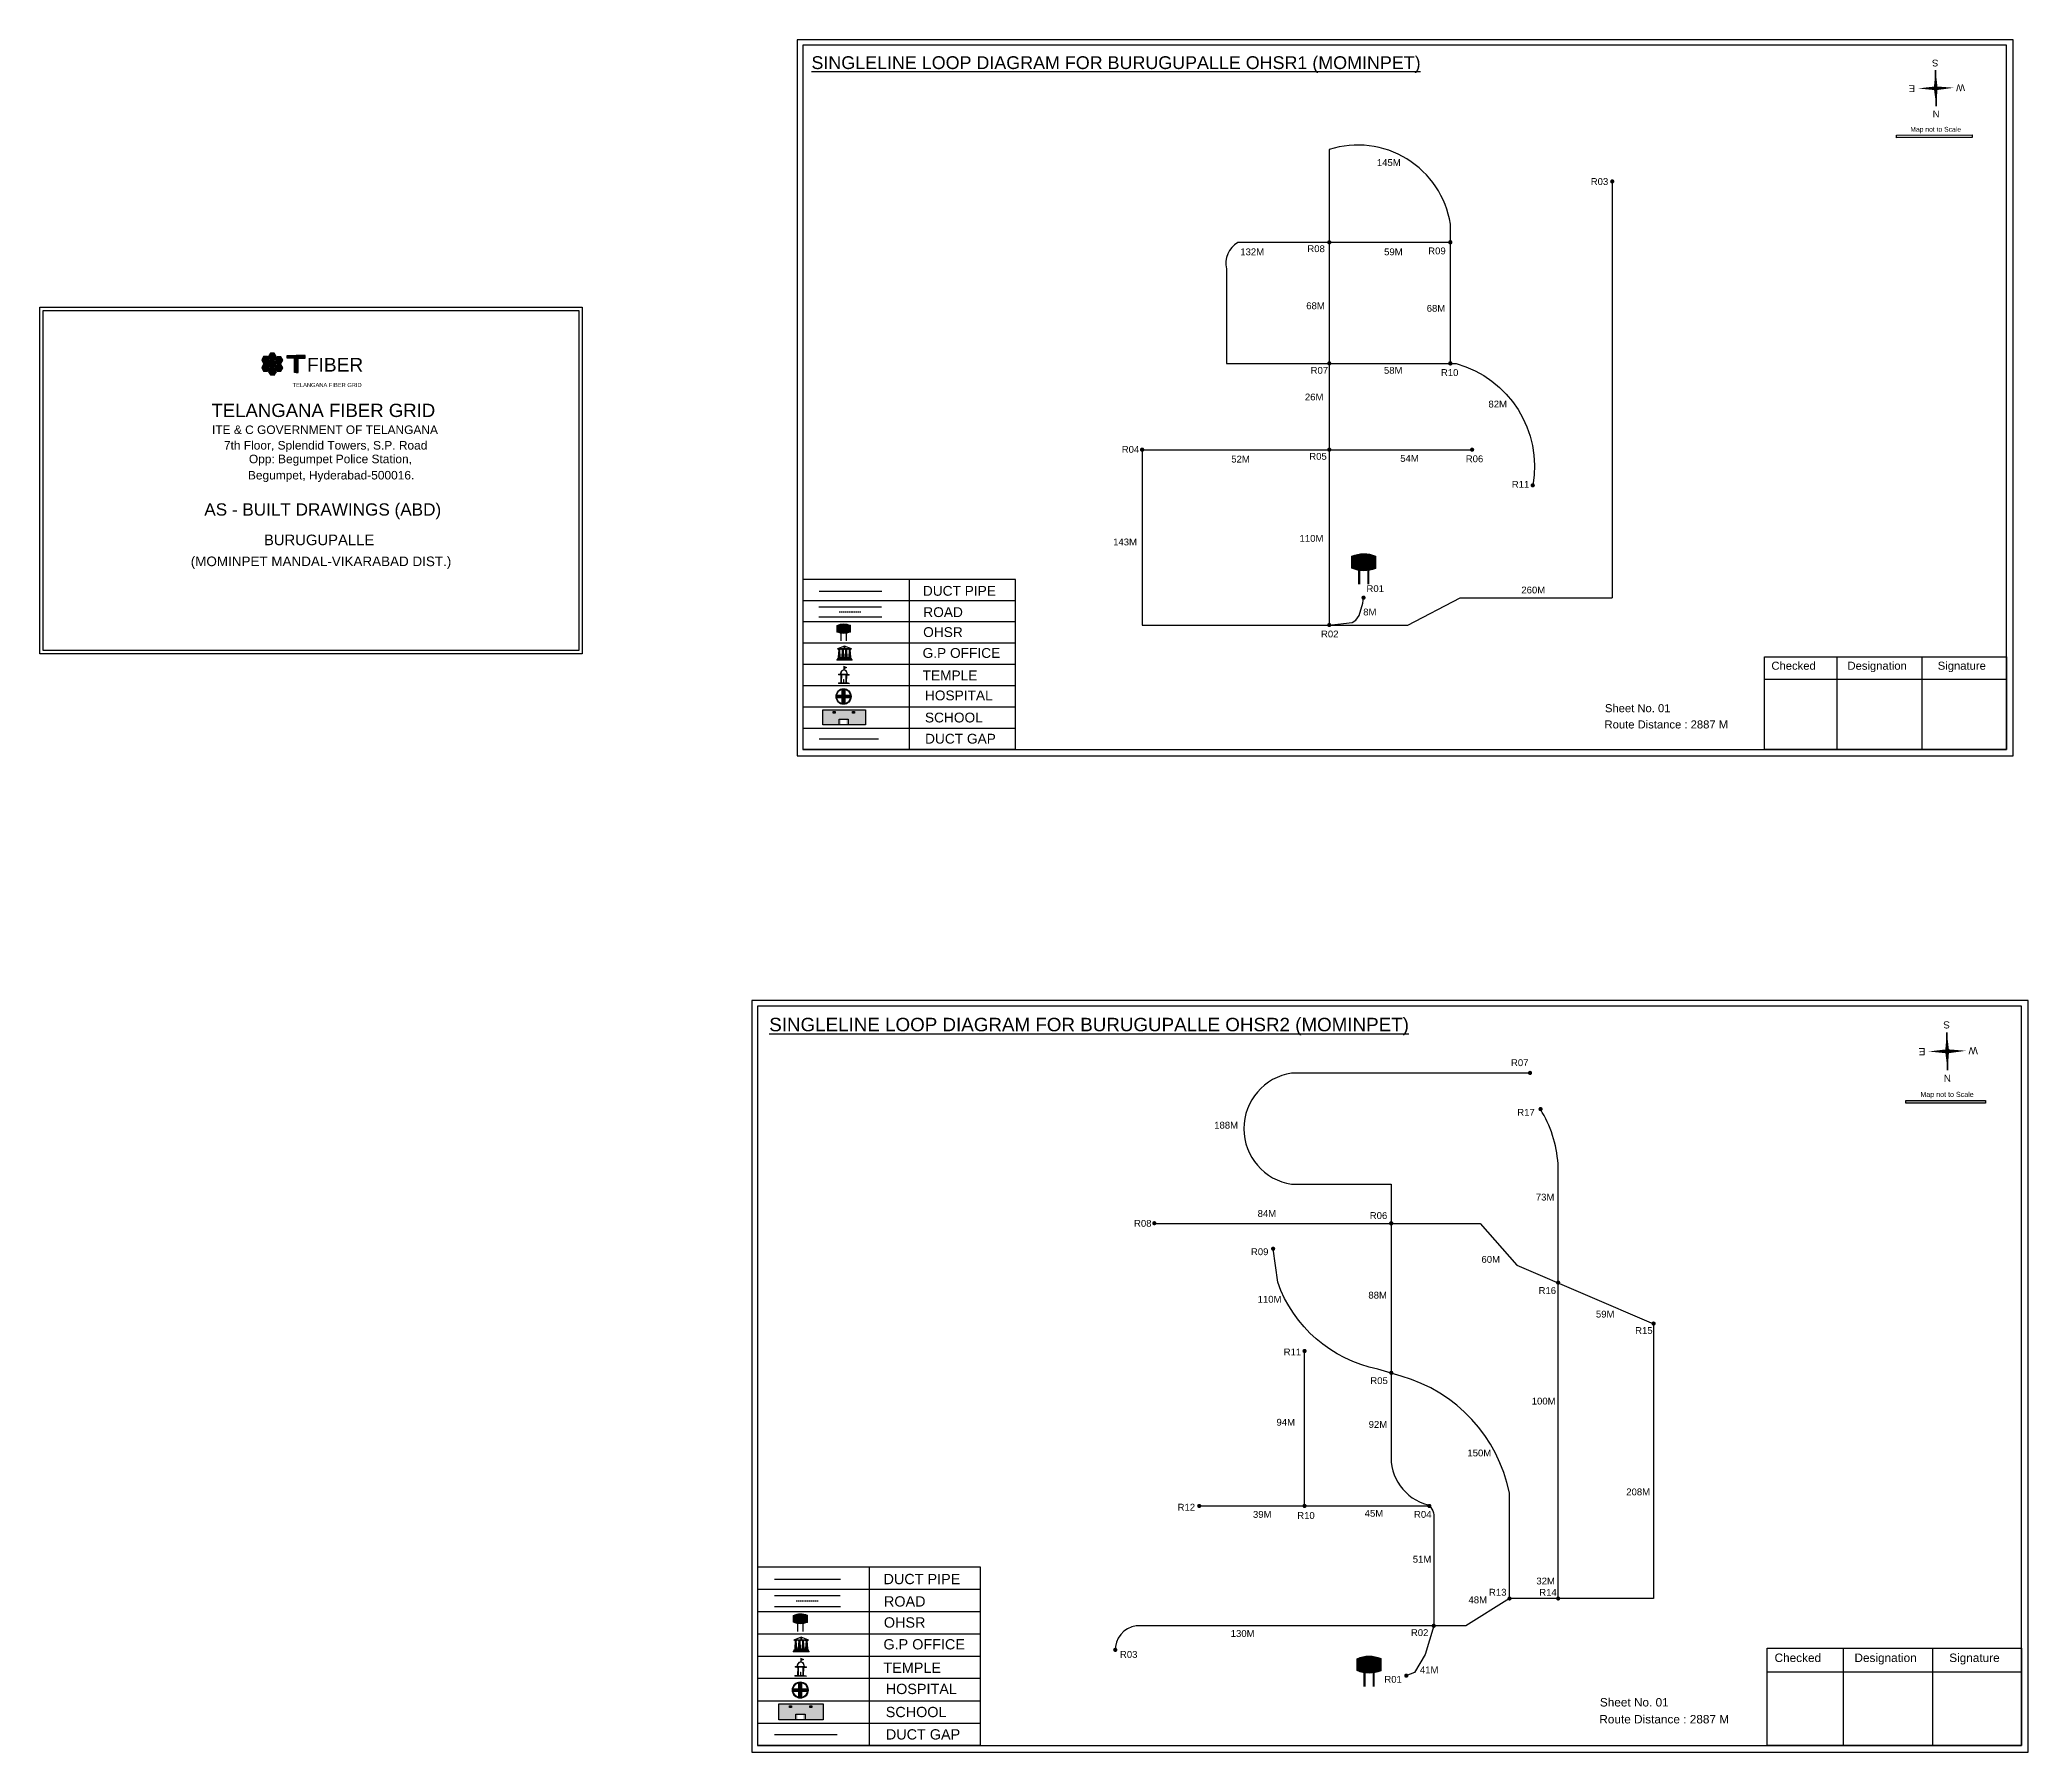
# Model space of a CAD drawing. Header units: inches. Extents: x 1065 to 7171, y 350 to 1611.
# Drawn here: x 1065 to 2521, y 356 to 1611 of the extents above; entities that cross this region are included whole.
import ezdxf
from ezdxf.enums import TextEntityAlignment as Align

# ---------------------------------------------------------------- set-up
doc = ezdxf.new("R2010")
doc.units = ezdxf.units.IN
doc.header["$MEASUREMENT"] = 0
doc.linetypes.add('DASHEDX2', pattern=[1.5, 1, -0.5])
for name, color, linetype in [('Asbuilt_title', 7, 'Continuous'), ('LANDMARK', 7, 'Continuous'), ('OHT', 7, 'Continuous'), ('pipe', 5, 'Continuous'), ('ROW', 5, 'Continuous')]:
    doc.layers.add(name, color=color, linetype=linetype)
doc.styles.add('200', font='swisse.ttf')
doc.styles.get("Standard").update_dxf_attribs({"font": 'arial.ttf'})

# ---------------------------------------------------------------- blocks, each defined once
blk = doc.blocks.new('OHT')
at = {"linetype": 'Continuous', "lineweight": 0, "true_color": 0x0ffffc}
blk.add_hatch(color=4, dxfattribs=at).paths.add_polyline_path([(0.012, 1), (0, 1, 0.101323), (-0.4, 0.916), (-0.4, 0.525, 0.194075), (0.399, 0.521), (0.399, 0.921, 0.097877)])
at = {"color": 4, "linetype": 'Continuous', "lineweight": 0, "true_color": 0x0ffffc, "flags": 128}
for points in [[(-0.4, 0.525), (-0.4, 0.916)], [(0.399, 0.521), (0.399, 0.921)]]:
    blk.add_lwpolyline(points, dxfattribs=at)
at = {"color": 4, "linetype": 'Continuous', "lineweight": 0, "true_color": 0x0ffffc, "const_width": 0.075, "flags": 128}
for points in [[(-0.15, 0), (-0.15, 0.475)], [(0.15, 0), (0.15, 0.473)]]:
    blk.add_lwpolyline(points, dxfattribs=at)
at = {"color": 4, "linetype": 'Continuous', "lineweight": 0, "true_color": 0x0ffffc}
for centre, radius, start, end in [((0.006, -0.019), 1.019, 67.31091, 113.47108), ((0.004, 1.513), 1.068, 247.76824, 291.70073)]:
    blk.add_arc(centre, radius, start, end, dxfattribs=at)
blk = doc.blocks.new('Government_Office')
at = {"linetype": 'Continuous', "lineweight": 0, "true_color": 0xff0000}
for points in [[(-0.5, 0.05), (0.5, 0.05), (0.5, 0), (-0.5, 0)], [(-0.45, 0.08), (-0.45, 0.12), (0.45, 0.12), (0.45, 0.08)], [(-0.4, 0.14), (-0.4, 0.18), (0.4, 0.18), (0.4, 0.14)]]:
    blk.add_hatch(color=1, dxfattribs=at).paths.add_polyline_path(points)
h = blk.add_hatch(color=1, dxfattribs=at)
h.paths.add_polyline_path([(0.44, 0.72), (0.45, 0.75), (0, 0.93), (-0.45, 0.75), (-0.44, 0.72)])
h.paths.add_polyline_path([(0.36, 0.75), (-0.36, 0.75), (0, 0.9)], flags=16)
h.paths.add_polyline_path([(0, 0.78, -1), (0, 0.87, -1)], flags=0)
h = blk.add_hatch(color=1, dxfattribs=at)
edge = h.paths.add_edge_path()
edge.add_line((-0.27, 0.2), (-0.3, 0.68))
edge.add_line((-0.3, 0.68), (-0.29, 0.68))
edge.add_arc((-0.28, 0.69), 0.0176, 225.304, 441.5659)
edge.add_line((-0.28, 0.7), (-0.39, 0.7))
edge.add_arc((-0.39, 0.69), 0.0176, 98.4341, 314.696)
edge.add_line((-0.38, 0.68), (-0.37, 0.68))
edge.add_line((-0.37, 0.68), (-0.4, 0.2))
edge.add_line((-0.4, 0.2), (-0.27, 0.2))
h = blk.add_hatch(color=1, dxfattribs=at)
edge = h.paths.add_edge_path()
edge.add_line((-0.05, 0.2), (-0.07, 0.68))
edge.add_line((-0.07, 0.68), (-0.07, 0.68))
edge.add_arc((-0.05, 0.69), 0.0176, 225.304, 441.5659)
edge.add_line((-0.05, 0.7), (-0.17, 0.7))
edge.add_arc((-0.17, 0.69), 0.0176, 98.4341, 314.696)
edge.add_line((-0.16, 0.68), (-0.15, 0.68))
edge.add_line((-0.15, 0.68), (-0.18, 0.2))
edge.add_line((-0.18, 0.2), (-0.05, 0.2))
h = blk.add_hatch(color=1, dxfattribs=at)
edge = h.paths.add_edge_path()
edge.add_arc((0, 0.83), 0.0467, 90, 270)
edge.add_arc((0, 0.83), 0.0467, 270, 450)
h = blk.add_hatch(color=1, dxfattribs=at)
edge = h.paths.add_edge_path()
edge.add_line((0.18, 0.2), (0.15, 0.68))
edge.add_line((0.15, 0.68), (0.16, 0.68))
edge.add_arc((0.17, 0.69), 0.0176, 225.304, 441.5659)
edge.add_line((0.17, 0.7), (0.05, 0.7))
edge.add_arc((0.05, 0.69), 0.0176, 98.4341, 314.696)
edge.add_line((0.07, 0.68), (0.07, 0.68))
edge.add_line((0.07, 0.68), (0.05, 0.2))
edge.add_line((0.05, 0.2), (0.18, 0.2))
h = blk.add_hatch(color=1, dxfattribs=at)
edge = h.paths.add_edge_path()
edge.add_line((0.4, 0.2), (0.37, 0.68))
edge.add_line((0.37, 0.68), (0.38, 0.68))
edge.add_arc((0.39, 0.69), 0.0176, 225.304, 441.5659)
edge.add_line((0.4, 0.7), (0.28, 0.7))
edge.add_arc((0.28, 0.69), 0.0176, 98.4341, 314.696)
edge.add_line((0.29, 0.68), (0.3, 0.68))
edge.add_line((0.3, 0.68), (0.27, 0.2))
edge.add_line((0.27, 0.2), (0.4, 0.2))
at = {"color": 1, "linetype": 'Continuous', "lineweight": 0, "true_color": 0xff0000, "flags": 128}
for points in [[(-0.5, 0.05), (0.5, 0.05), (0.5, 0), (-0.5, 0)], [(-0.45, 0.75), (-0.44, 0.72), (0.44, 0.72), (0.45, 0.75), (0, 0.93)], [(-0.45, 0.08), (-0.45, 0.12), (0.45, 0.12), (0.45, 0.08)], [(-0.4, 0.14), (-0.4, 0.18), (0.4, 0.18), (0.4, 0.14)], [(-0.36, 0.75), (0.36, 0.75), (0, 0.9)]]:
    blk.add_lwpolyline(points, close=True, dxfattribs=at)
for points in [[(-0.27, 0.2), (-0.3, 0.68), (-0.29, 0.68, 1.379694), (-0.28, 0.7), (-0.39, 0.7, 1.379694), (-0.38, 0.68), (-0.37, 0.68), (-0.4, 0.2)], [(-0.05, 0.2), (-0.07, 0.68), (-0.07, 0.68, 1.379694), (-0.05, 0.7), (-0.17, 0.7, 1.379694), (-0.16, 0.68), (-0.15, 0.68), (-0.18, 0.2)], [(0, 0.87, 1), (0, 0.78, 1)], [(0.18, 0.2), (0.15, 0.68), (0.16, 0.68, 1.379694), (0.17, 0.7), (0.05, 0.7, 1.379694), (0.07, 0.68), (0.07, 0.68), (0.05, 0.2)], [(0.4, 0.2), (0.37, 0.68), (0.38, 0.68, 1.379694), (0.4, 0.7), (0.28, 0.7, 1.379694), (0.29, 0.68), (0.3, 0.68), (0.27, 0.2)]]:
    blk.add_lwpolyline(points, format="xyb", close=True, dxfattribs=at)
blk = doc.blocks.new('Temple')
at = {"linetype": 'Continuous', "lineweight": 0, "true_color": 0xff0000}
h = blk.add_hatch(color=1, dxfattribs=at)
edge = h.paths.add_edge_path()
edge.add_line((0.17, 0.49), (0.22, 0.49))
edge.add_line((0.22, 0.49), (0.22, 0.5))
edge.add_line((0.22, 0.5), (0.31, 0.5))
edge.add_line((0.31, 0.5), (0.31, 0.53))
edge.add_line((0.31, 0.53), (0.26, 0.53))
edge.add_line((0.26, 0.53), (0.26, 0.54))
edge.add_line((0.26, 0.54), (0.2, 0.54))
edge.add_spline(control_points=[(0.2, 0.54), (0.2, 0.59), (0.19, 0.64), (0.14, 0.74), (0.09, 0.79), (0.03, 0.8), (0.02, 0.81), (0.01, 0.81)], knot_values=[4.712389, 4.712389, 4.712389, 4.712389, 5.278166, 5.278166, 6.117402, 6.117402, 6.223801, 6.223801, 6.223801, 6.223801], degree=3, periodic=0)
edge.add_line((0.01, 0.81), (0.01, 0.79))
edge.add_line((0.01, 0.79), (-0.01, 0.79))
edge.add_line((-0.01, 0.79), (-0.01, 0.81))
edge.add_spline(control_points=[(-0.01, 0.81), (-0.05, 0.8), (-0.1, 0.78), (-0.17, 0.7), (-0.2, 0.63), (-0.2, 0.55), (-0.2, 0.55), (-0.2, 0.54)], knot_values=[6.343965, 6.343965, 6.343965, 6.343965, 6.956638, 6.956638, 7.795874, 7.795874, 7.853982, 7.853982, 7.853982, 7.853982], degree=3, periodic=0)
edge.add_line((-0.2, 0.54), (-0.26, 0.54))
edge.add_line((-0.26, 0.54), (-0.26, 0.53))
edge.add_line((-0.26, 0.53), (-0.31, 0.53))
edge.add_line((-0.31, 0.53), (-0.31, 0.5))
edge.add_line((-0.31, 0.5), (-0.22, 0.5))
edge.add_line((-0.22, 0.5), (-0.22, 0.49))
edge.add_line((-0.22, 0.49), (-0.17, 0.49))
edge.add_line((-0.17, 0.49), (-0.17, 0.07))
edge.add_arc((-0.2, 0.07), 0.03, -90, 0, ccw=False)
edge.add_line((-0.2, 0.04), (-0.26, 0.04))
edge.add_line((-0.26, 0.04), (-0.26, 0.03))
edge.add_line((-0.26, 0.03), (-0.31, 0.03))
edge.add_line((-0.31, 0.03), (-0.31, 0))
edge.add_line((-0.31, 0), (0.31, 0))
edge.add_line((0.31, 0), (0.31, 0.03))
edge.add_line((0.31, 0.03), (0.26, 0.03))
edge.add_line((0.26, 0.03), (0.26, 0.04))
edge.add_line((0.26, 0.04), (0.2, 0.04))
edge.add_arc((0.2, 0.07), 0.03, 180, 270, ccw=False)
edge.add_line((0.17, 0.07), (0.17, 0.49))
h.paths.add_polyline_path([(0.12, 0.07, -0.414214), (0.1, 0.04), (0.05, 0.04), (0.05, 0.03), (-0.05, 0.03), (-0.05, 0.04), (-0.1, 0.04, -0.414214), (-0.12, 0.07), (-0.12, 0.5), (0.12, 0.5)], flags=16)
edge = h.paths.add_edge_path(flags=16)
edge.add_ellipse((0, 0.54), major_axis=(0, 0.242), ratio=0.722808, start_angle=270, end_angle=450, ccw=False)
edge.add_line((0.17, 0.54), (-0.17, 0.54))
h.paths.add_polyline_path([(0.01, 0.23), (0.01, 0.07), (-0.01, 0.07), (-0.01, 0.23)], flags=0)
at = {"linetype": 'Continuous', "lineweight": 0, "true_color": 0xe66000}
blk.add_hatch(color=32, dxfattribs=at).paths.add_polyline_path([(-0.01, 1), (0.15, 0.93), (0, 0.85)])
at = {"linetype": 'Continuous', "lineweight": 0, "true_color": 0xff0000}
h = blk.add_hatch(color=1, dxfattribs=at)
edge = h.paths.add_edge_path()
edge.add_line((0.01, 0.86), (0, 0.85))
edge.add_line((0, 0.85), (0, 0.93))
edge.add_line((0, 0.93), (-0.01, 0.93))
edge.add_line((-0.01, 0.93), (-0.01, 0.81))
edge.add_spline(control_points=[(-0.01, 0.81), (0, 0.81), (0, 0.81), (0.01, 0.81)], knot_values=[6.223801, 6.223801, 6.223801, 6.223801, 6.343965, 6.343965, 6.343965, 6.343965], degree=3, periodic=0)
edge.add_line((0.01, 0.81), (0.01, 0.86))
h = blk.add_hatch(color=1, dxfattribs=at)
edge = h.paths.add_edge_path()
edge.add_line((0.01, 0.79), (0.01, 0.81))
edge.add_spline(control_points=[(0.01, 0.81), (0, 0.81), (0, 0.81), (-0.01, 0.81)], knot_values=[6.223801, 6.223801, 6.223801, 6.223801, 6.343965, 6.343965, 6.343965, 6.343965], degree=3, periodic=0)
edge.add_line((-0.01, 0.81), (-0.01, 0.79))
edge.add_line((-0.01, 0.79), (0.01, 0.79))
at = {"color": 1, "linetype": 'Continuous', "lineweight": 0, "true_color": 0xff0000, "flags": 128}
blk.add_lwpolyline([(0.2, 0.54), (0.26, 0.54), (0.26, 0.53), (0.31, 0.53), (0.31, 0.5), (0.22, 0.5), (0.22, 0.49), (0.17, 0.49), (0.17, 0.07, 0.414214), (0.2, 0.04), (0.26, 0.04), (0.26, 0.03), (0.31, 0.03), (0.31, 0), (-0.31, 0), (-0.31, 0.03), (-0.26, 0.03), (-0.26, 0.04), (-0.2, 0.04, 0.414214), (-0.17, 0.07), (-0.17, 0.49), (-0.22, 0.49), (-0.22, 0.5), (-0.31, 0.5), (-0.31, 0.53), (-0.26, 0.53), (-0.26, 0.54), (-0.2, 0.54)], format="xyb", dxfattribs=at)
blk.add_lwpolyline([(-0.17, 0.54), (0.17, 0.54)], dxfattribs=at)
blk.add_lwpolyline([(0.12, 0.5), (0.12, 0.07, -0.414214), (0.1, 0.04), (0.05, 0.04), (0.05, 0.03), (-0.05, 0.03), (-0.05, 0.04), (-0.1, 0.04, -0.414214), (-0.12, 0.07), (-0.12, 0.5)], format="xyb", close=True, dxfattribs=at)
at = {"color": 32, "linetype": 'Continuous', "lineweight": 0, "true_color": 0xe66000, "flags": 128}
blk.add_lwpolyline([(-0.01, 1), (0.15, 0.93), (0, 0.85), (-0.01, 1)], dxfattribs=at)
at = {"color": 1, "linetype": 'Continuous', "lineweight": 0, "true_color": 0xff0000, "flags": 128}
for points in [[(0.01, 0.93), (-0.01, 0.93), (-0.01, 0.79), (0.01, 0.79)], [(0.01, 0.23), (-0.01, 0.23), (-0.01, 0.07), (0.01, 0.07)]]:
    blk.add_lwpolyline(points, close=True, dxfattribs=at)
at = {"color": 1, "linetype": 'Continuous', "lineweight": 0, "true_color": 0xff0000}
blk.add_ellipse((0, 0.54), major_axis=(0, 0.242), ratio=0.722808, start_param=4.712389, end_param=7.853982, dxfattribs=at)
blk.add_open_spline([(0.2, 0.54), (0.2, 0.59), (0.19, 0.64), (0.14, 0.74), (0.09, 0.79), (-0.02, 0.82), (-0.08, 0.79), (-0.17, 0.7), (-0.2, 0.63), (-0.2, 0.55), (-0.2, 0.55), (-0.2, 0.54)], degree=3, knots=[4.712389, 4.712389, 4.712389, 4.712389, 5.278166, 5.278166, 6.117402, 6.117402, 6.956638, 6.956638, 7.795874, 7.795874, 7.853982, 7.853982, 7.853982, 7.853982], dxfattribs=at)
blk = doc.blocks.new('*U5')
at = {"color": 0, "linetype": 'DASHEDX2', "transparency": 16777216}
blk.add_line((-8.2, 0), (8, 0), dxfattribs=at)
blk = doc.blocks.new('Hospital')
at = {"linetype": 'Continuous', "lineweight": 0, "true_color": 0x000000}
h = blk.add_hatch(color=18, dxfattribs=at)
h.paths.add_polyline_path([(-0.5, 0, 1), (0.5, 0, 1)])
h.paths.add_polyline_path([(0.45, 0, -1), (-0.45, 0, -1)], flags=16)
at = {"linetype": 'Continuous', "true_color": 0xff0000}
blk.add_hatch(color=1, dxfattribs=at).paths.add_polyline_path([(-0.39, 0.08), (-0.08, 0.08), (-0.08, 0.39), (0.08, 0.39), (0.08, 0.08), (0.39, 0.08), (0.39, -0.08), (0.08, -0.08), (0.08, -0.39), (-0.08, -0.39), (-0.08, -0.08), (-0.39, -0.08)])
at = {"color": 1, "linetype": 'Continuous', "true_color": 0xff0000, "flags": 128}
blk.add_lwpolyline([(-0.39, 0.08), (-0.08, 0.08), (-0.08, 0.39), (0.08, 0.39), (0.08, 0.08), (0.39, 0.08), (0.39, -0.08), (0.08, -0.08), (0.08, -0.39), (-0.08, -0.39), (-0.08, -0.08), (-0.39, -0.08)], close=True, dxfattribs=at)
at = {"color": 18, "linetype": 'Continuous', "lineweight": 0, "true_color": 0x000000}
for radius in [0.5, 0.446]:
    blk.add_circle((0, 0), radius, dxfattribs=at)
blk = doc.blocks.new('*U7')
at = {"color": 0, "linetype": 'DASHEDX2', "transparency": 16777216}
blk.add_line((-8.2, 0), (8, 0), dxfattribs=at)

msp = doc.modelspace()

# ---------------------------------------------------------------- hatches: boundary and pattern name
at = {"true_color": 0x0093dd}
h = msp.add_hatch(color=142, dxfattribs=at)
h.dxf.hatch_style = 1
h.paths.add_polyline_path([(2424.2, 1540.7), (2424.2, 1538.8), (2479.7, 1539), (2479.7, 1540.8)])
at = {"ltscale": 0.5}
h = msp.add_hatch(color=5, dxfattribs=at)
h.dxf.hatch_style = 1
h.paths.add_polyline_path([(2217.7, 1506.8, 1), (2214.6, 1506.8, 1)])
h = msp.add_hatch(color=5, dxfattribs=at)
h.dxf.hatch_style = 1
h.paths.add_polyline_path([(2010.5, 1462.2, 1), (2007.4, 1462.2, 1)])
h = msp.add_hatch(color=5, dxfattribs=at)
h.dxf.hatch_style = 1
h.paths.add_polyline_path([(2099.2, 1462.2, 1), (2096, 1462.2, 1)])
h = msp.add_hatch(color=256)
h.set_gradient(color1=(102, 0, 204), color2=(102, 0, 204), tint=1)
h.paths.add_polyline_path([(1236.5, 1370.5), (1237.9, 1373), (1236.5, 1375.5), (1233.6, 1375.5), (1232.2, 1373), (1233.6, 1370.5)])
h.paths.add_polyline_path([(1236.5, 1376), (1237.9, 1378.5), (1236.5, 1381), (1233.6, 1381), (1232.2, 1378.5), (1233.6, 1376)])
h.paths.add_polyline_path([(1227.3, 1376), (1228.7, 1373.5), (1231.6, 1373.5), (1233, 1376), (1231.6, 1378.5), (1228.7, 1378.5)])
h.paths.add_polyline_path([(1228.7, 1367.9), (1231.6, 1367.9), (1233, 1370.4), (1231.6, 1372.9), (1228.7, 1372.9), (1227.3, 1370.4)])
h.paths.add_polyline_path([(1232.2, 1367.4), (1233.6, 1365), (1236.5, 1364.9), (1238, 1367.4), (1236.5, 1369.9), (1233.7, 1369.9)])
h.paths.add_polyline_path([(1238.5, 1367.7), (1241.4, 1367.7), (1242.8, 1370.2), (1241.4, 1372.7), (1238.5, 1372.7), (1237.1, 1370.2)])
h.paths.add_polyline_path([(1241.4, 1378.3), (1238.5, 1378.3), (1237.1, 1375.8), (1238.5, 1373.3), (1241.4, 1373.3), (1242.8, 1375.8)])
h = msp.add_hatch(color=256)
h.set_gradient(color1=(102, 0, 204), color2=(102, 0, 204), tint=1)
h.paths.add_polyline_path([(1253.9, 1377.3), (1259.1, 1377.3), (1259.1, 1379.4), (1252.6, 1379.4), (1246, 1379.4), (1246, 1377.3), (1251.3, 1377.3), (1251.3, 1366.8), (1252.6, 1366.8), (1253.9, 1366.8)])
h = msp.add_hatch(color=5, dxfattribs=at)
h.dxf.hatch_style = 1
h.paths.add_polyline_path([(2010.5, 1373.5, 1), (2007.4, 1373.5, 1)])
h = msp.add_hatch(color=5, dxfattribs=at)
h.dxf.hatch_style = 1
h.paths.add_polyline_path([(2099.2, 1373.5, 1), (2096, 1373.5, 1)])
h = msp.add_hatch(color=5, dxfattribs=at)
h.dxf.hatch_style = 1
h.paths.add_polyline_path([(1873.5, 1310.3, 1), (1870.3, 1310.3, 1)])
h = msp.add_hatch(color=5, dxfattribs=at)
h.dxf.hatch_style = 1
h.paths.add_polyline_path([(2010.5, 1310.3, 1), (2007.4, 1310.3, 1)])
h = msp.add_hatch(color=5, dxfattribs=at)
h.dxf.hatch_style = 1
h.paths.add_polyline_path([(2115.1, 1310.3, 1), (2112, 1310.3, 1)])
h = msp.add_hatch(color=5, dxfattribs=at)
h.dxf.hatch_style = 1
h.paths.add_polyline_path([(2159.5, 1284.2, 1), (2156.4, 1284.2, 1)])
h = msp.add_hatch(color=5, dxfattribs=at)
h.dxf.hatch_style = 1
h.paths.add_polyline_path([(2035.6, 1201.9, 1), (2032.5, 1201.9, 1)])
h = msp.add_hatch(color=5, dxfattribs=at)
h.dxf.hatch_style = 1
h.paths.add_polyline_path([(2010.5, 1181.9, 1), (2007.4, 1181.9, 1)])
at = {"true_color": 0xc8c92d}
h = msp.add_hatch(color=52, dxfattribs=at)
h.dxf.hatch_style = 1
h.paths.add_polyline_path([(1644.4, 1119.7), (1638.2, 1119.7), (1638.2, 1108.7), (1644.4, 1108.7)])
h.paths.add_polyline_path([(1669.2, 1119.7), (1663.1, 1119.7), (1663.1, 1108.7), (1669.2, 1108.7)])
at = {"true_color": 0x293189}
h = msp.add_hatch(color=177, dxfattribs=at)
h.dxf.hatch_style = 1
h.paths.add_polyline_path([(1663.1, 1119.7), (1644.4, 1119.7), (1644.4, 1108.7), (1651.4, 1108.7), (1651.4, 1112.3), (1655.3, 1112.3), (1655.3, 1108.7), (1663.1, 1108.7)])
h.paths.add_polyline_path([(1647.1, 1117.3), (1645.7, 1117.3), (1645.7, 1118.5), (1647.1, 1118.5)], flags=16)
h.paths.add_polyline_path([(1659.9, 1117.3), (1659.9, 1118.5), (1661.3, 1118.5), (1661.3, 1117.3)], flags=16)
at = {"ltscale": 0.5}
h = msp.add_hatch(color=5, dxfattribs=at)
h.dxf.hatch_style = 1
h.paths.add_polyline_path([(2157.5, 853.8, 1), (2154.4, 853.8, 1)])
at = {"true_color": 0x0093dd}
h = msp.add_hatch(color=142, dxfattribs=at)
h.dxf.hatch_style = 1
h.paths.add_polyline_path([(2431.1, 833.5), (2431.1, 831.6), (2489.4, 831.7), (2489.4, 833.7)])
at = {"ltscale": 0.5}
h = msp.add_hatch(color=5, dxfattribs=at)
h.dxf.hatch_style = 1
h.paths.add_polyline_path([(2165.2, 827.3, 1), (2162.1, 827.3, 1)])
h = msp.add_hatch(color=5, dxfattribs=at)
h.dxf.hatch_style = 1
h.paths.add_polyline_path([(1882.4, 743.7, 1), (1879.3, 743.7, 1)])
h = msp.add_hatch(color=5, dxfattribs=at)
h.dxf.hatch_style = 1
h.paths.add_polyline_path([(2055.9, 743.6, 1), (2052.7, 743.6, 1)])
h = msp.add_hatch(color=5, dxfattribs=at)
h.dxf.hatch_style = 1
h.paths.add_polyline_path([(1969.4, 725, 1), (1966.3, 725, 1)])
h = msp.add_hatch(color=5, dxfattribs=at)
h.dxf.hatch_style = 1
h.paths.add_polyline_path([(2178.1, 700.2, 1), (2175, 700.2, 1)])
h = msp.add_hatch(color=5, dxfattribs=at)
h.dxf.hatch_style = 1
h.paths.add_polyline_path([(2248, 670.2, 1), (2244.9, 670.2, 1)])
h = msp.add_hatch(color=5, dxfattribs=at)
h.dxf.hatch_style = 1
h.paths.add_polyline_path([(1992.4, 650.1, 1), (1989.3, 650.1, 1)])
h = msp.add_hatch(color=5, dxfattribs=at)
h.dxf.hatch_style = 1
h.paths.add_polyline_path([(2055.9, 634.1, 1), (2052.8, 634.1, 1)])
h = msp.add_hatch(color=5, dxfattribs=at)
h.dxf.hatch_style = 1
h.paths.add_polyline_path([(1915.3, 536.6, 1), (1912.2, 536.6, 1)])
h = msp.add_hatch(color=5, dxfattribs=at)
h.dxf.hatch_style = 1
h.paths.add_polyline_path([(1992.4, 536.6, 1), (1989.3, 536.6, 1)])
h = msp.add_hatch(color=5, dxfattribs=at)
h.dxf.hatch_style = 1
h.paths.add_polyline_path([(2083.8, 536.6, 1), (2080.7, 536.6, 1)])
h = msp.add_hatch(color=5, dxfattribs=at)
h.dxf.hatch_style = 1
h.paths.add_polyline_path([(2142.5, 468.8, 1), (2139.4, 468.8, 1)])
h = msp.add_hatch(color=5, dxfattribs=at)
h.dxf.hatch_style = 1
h.paths.add_polyline_path([(2178.1, 468.8, 1), (2175, 468.8, 1)])
h = msp.add_hatch(color=5, dxfattribs=at)
h.dxf.hatch_style = 1
h.paths.add_polyline_path([(2087, 448.8, 1), (2083.9, 448.8, 1)])
h = msp.add_hatch(color=5, dxfattribs=at)
h.dxf.hatch_style = 1
h.paths.add_polyline_path([(1853.8, 431.2, 1), (1850.7, 431.2, 1)])
h = msp.add_hatch(color=5, dxfattribs=at)
h.dxf.hatch_style = 1
h.paths.add_polyline_path([(2066.9, 412.3, 1), (2063.8, 412.3, 1)])
at = {"true_color": 0xc8c92d}
h = msp.add_hatch(color=52, dxfattribs=at)
h.dxf.hatch_style = 1
h.paths.add_polyline_path([(1612.3, 391.6), (1605.8, 391.6), (1605.8, 379.9), (1612.3, 379.9)])
h.paths.add_polyline_path([(1638.4, 391.6), (1631.9, 391.6), (1631.9, 379.9), (1638.4, 379.9)])
at = {"true_color": 0x293189}
h = msp.add_hatch(color=177, dxfattribs=at)
h.dxf.hatch_style = 1
h.paths.add_polyline_path([(1631.9, 391.6), (1612.3, 391.6), (1612.3, 379.9), (1619.7, 379.9), (1619.7, 383.7), (1623.7, 383.7), (1623.7, 379.9), (1631.9, 379.9)])
h.paths.add_polyline_path([(1615.1, 389), (1613.7, 389), (1613.7, 390.3), (1615.1, 390.3)], flags=16)
h.paths.add_polyline_path([(1628.6, 389), (1628.6, 390.3), (1630.1, 390.3), (1630.1, 389)], flags=16)

# ---------------------------------------------------------------- linework, layer by layer
for p, q in [((2452.9, 1588.3), (2453.4, 1562)), ((2453.4, 1562), (2452.9, 1588.3)), ((2452.9, 1588.3), (2453.4, 1562)), ((2453.1, 1575.2), (2452.9, 1588.3)), ((1246, 1377.3), (1246, 1379.4)), ((1246, 1379.4), (1252.6, 1379.4)), ((1251.3, 1377.3), (1246, 1377.3)), ((1251.3, 1366.8), (1251.3, 1377.3)), ((1259.1, 1379.4), (1252.6, 1379.4)), ((1253.9, 1366.8), (1253.9, 1377.3)), ((1253.9, 1377.3), (1259.1, 1377.3)), ((1259.1, 1377.3), (1259.1, 1379.4)), ((1252.6, 1366.8), (1251.3, 1366.8)), ((1253.9, 1366.8), (1252.6, 1366.8)), ((1252.6, 1366.8), (1253.9, 1366.8)), ((1623.5, 1215.2), (1623.5, 1092)), ((1701.3, 1215.2), (1701.3, 1090.8)), ((1779.1, 1199.6), (1623.5, 1199.6)), ((1635.2, 1195.3), (1681.1, 1195.3)), ((1779.1, 1184.1), (1623.5, 1184.1)), ((1635.2, 1187.8), (1681.3, 1187.8)), ((1779.1, 1168.5), (1623.5, 1168.5)), ((1779.1, 1153), (1623.5, 1153)), ((1779.1, 1137.4), (1623.5, 1137.4)), ((1623.5, 1121.9), (1779.1, 1121.9)), ((1623.5, 1106.3), (1779.1, 1106.3)), ((1623.5, 1092), (1623.5, 1090.8)), ((1623.5, 1091.7), (1623.5, 1090.8)), ((1779.1, 1090.8), (1623.5, 1090.8)), ((2461.2, 883.5), (2461.7, 855.9)), ((2461.7, 855.9), (2461.2, 883.5)), ((2461.2, 883.5), (2461.7, 855.9)), ((2461.5, 869.7), (2461.2, 883.5)), ((1590.4, 491.8), (1590.4, 362.4)), ((1672.1, 491.8), (1672.1, 361.1)), ((1753.7, 475.4), (1590.4, 475.4)), ((1602.7, 470.9), (1650.8, 470.9)), ((1753.7, 459.1), (1590.4, 459.1)), ((1602.7, 463), (1651.1, 463)), ((1753.7, 442.8), (1590.4, 442.8)), ((1753.7, 426.4), (1590.4, 426.4)), ((1753.7, 410.1), (1590.4, 410.1)), ((1590.4, 393.8), (1753.7, 393.8)), ((1590.4, 377.5), (1753.7, 377.5)), ((1590.4, 362.4), (1590.4, 361.1)), ((1590.4, 362.1), (1590.4, 361.1)), ((1753.7, 361.1), (1590.4, 361.1))]:
    msp.add_line(p, q)
at = {"color": 1}
for p, q in [((2453.4, 1562), (2453.1, 1575.1)), ((2461.7, 855.9), (2461.5, 869.7))]:
    msp.add_line(p, q, dxfattribs=at)
at = {"color": 242, "true_color": 0xcd2027}
for p, q in [((2380.6, 1158.6), (2380.6, 1090.7)), ((2442.8, 1158.6), (2442.8, 1090.7)), ((2327.6, 1142.2), (2504.9, 1142.2)), ((2385.3, 432.4), (2385.3, 361.1)), ((2450.6, 432.4), (2450.6, 361.1)), ((2329.7, 415.1), (2515.8, 415.1))]:
    msp.add_line(p, q, dxfattribs=at)
for points in [[(1619.4, 1610.6), (1619.4, 1086.1), (2509.6, 1086.1), (2509.6, 1610.6)], [(1623.5, 1606.5), (1623.5, 1090.8), (2504.9, 1090.8), (2504.9, 1606.5)], [(1228.7, 1373.5), (1231.6, 1373.5), (1233, 1376), (1231.6, 1378.5), (1228.7, 1378.5), (1227.3, 1376)], [(1228.7, 1367.9), (1231.6, 1367.9), (1233, 1370.4), (1231.6, 1372.9), (1228.7, 1372.9), (1227.3, 1370.4)], [(1233.6, 1376), (1236.5, 1376), (1237.9, 1378.5), (1236.5, 1381), (1233.6, 1381), (1232.2, 1378.5)], [(1233.6, 1370.5), (1236.5, 1370.5), (1237.9, 1373), (1236.5, 1375.5), (1233.6, 1375.5), (1232.2, 1373)], [(1233.6, 1365), (1236.5, 1364.9), (1238, 1367.4), (1236.5, 1369.9), (1233.7, 1369.9), (1232.2, 1367.4)], [(1238.5, 1373.3), (1241.4, 1373.3), (1242.8, 1375.8), (1241.4, 1378.3), (1238.5, 1378.3), (1237.1, 1375.8)], [(1238.5, 1367.7), (1241.4, 1367.7), (1242.8, 1370.2), (1241.4, 1372.7), (1238.5, 1372.7), (1237.1, 1370.2)], [(1669.3, 1119.7), (1669.3, 1108.7), (1638.2, 1108.7), (1638.2, 1119.7)], [(1647.1, 1118.5), (1647.1, 1117.3), (1645.7, 1117.3), (1645.7, 1118.5)], [(1659.9, 1117.3), (1659.9, 1118.5), (1661.3, 1118.5), (1661.3, 1117.3)], [(1586.1, 906.9), (1586.1, 356.2), (2520.7, 356.2), (2520.7, 906.9)], [(1590.4, 902.7), (1590.4, 361.1), (2515.8, 361.1), (2515.8, 902.7)], [(1638.5, 391.6), (1638.5, 379.9), (1605.8, 379.9), (1605.8, 391.6)], [(1615.1, 390.3), (1615.1, 389), (1613.7, 389), (1613.7, 390.3)], [(1628.6, 389), (1628.6, 390.3), (1630.1, 390.3), (1630.1, 389)]]:
    msp.add_lwpolyline(points, close=True)
at = {"color": 142, "true_color": 0x0093dd}
for points in [[(2479.7, 1539), (2424.2, 1538.8), (2424.2, 1540.7), (2479.7, 1540.8), (2479.7, 1539)], [(2489.4, 831.7), (2431.1, 831.6), (2431.1, 833.5), (2489.4, 833.7), (2489.4, 831.7)]]:
    msp.add_lwpolyline(points, dxfattribs=at)
for points in [[(1779.1, 1090.8), (1779.1, 1215.2), (1623.5, 1215.2)], [(1650.1, 1108.7), (1650.1, 1112.8), (1656.6, 1112.8), (1656.6, 1108.7)], [(1753.7, 361.1), (1753.7, 491.8), (1590.4, 491.8)], [(1618.3, 379.9), (1618.3, 384.2), (1625.1, 384.2), (1625.1, 379.9)]]:
    msp.add_lwpolyline(points)
at = {"color": 242, "true_color": 0xcd2027}
for points in [[(2504.9, 1090.7), (2327.6, 1090.7), (2327.6, 1158.6), (2504.9, 1158.6)], [(2515.8, 361.1), (2329.7, 361.1), (2329.7, 432.4), (2515.8, 432.4)]]:
    msp.add_lwpolyline(points, close=True, dxfattribs=at)
for points in [[(2454.4, 1575.2), (2451.6, 1575.1), (2452.9, 1588.3)], [(2454.4, 1575.2), (2451.6, 1575.1), (2452.9, 1588.3)], [(2453.1, 1576.4), (2453.2, 1573.6), (2440, 1574.9)], [(2453.1, 1576.4), (2453.2, 1573.6), (2440, 1574.9)], [(2453.1, 1576.4), (2453.2, 1573.6), (2466.3, 1575.4)], [(2453.1, 1576.4), (2453.2, 1573.6), (2466.3, 1575.4)], [(2462.8, 869.8), (2459.9, 869.7), (2461.2, 883.5)], [(2462.8, 869.8), (2459.9, 869.7), (2461.2, 883.5)], [(2461.4, 871.1), (2461.5, 868.1), (2447.7, 869.5)], [(2461.4, 871.1), (2461.5, 868.1), (2447.7, 869.5)], [(2461.4, 871.1), (2461.5, 868.1), (2475.3, 870)], [(2461.4, 871.1), (2461.5, 868.1), (2475.3, 870)]]:
    msp.add_solid(points)
at = {"color": 1}
for points in [[(2454.4, 1575.2), (2451.6, 1575.1), (2453.4, 1562)], [(2454.4, 1575.2), (2451.6, 1575.1), (2453.4, 1562)], [(2462.8, 869.8), (2459.9, 869.7), (2461.7, 855.9)], [(2462.8, 869.8), (2459.9, 869.7), (2461.7, 855.9)]]:
    msp.add_solid(points, dxfattribs=at)
at = {"layer": 'Asbuilt_title'}
for points in [[(1064.8, 1160.7), (1064.8, 1414.7), (1461.9, 1414.7), (1461.9, 1160.7)], [(1067.3, 1163.2), (1067.3, 1412.2), (1459.4, 1412.2), (1459.4, 1163.2)]]:
    msp.add_lwpolyline(points, close=True, dxfattribs=at)
at = {"layer": 'OHT', "color": 5}
for p, q in [((1635.4, 1206.7), (1681.3, 1206.7)), ((1602.8, 482.9), (1651, 482.9))]:
    msp.add_line(p, q, dxfattribs=at)
at = {"layer": 'OHT', "color": 1}
for p, q in [((1635.4, 1098.5), (1679, 1098.5)), ((1602.8, 369.3), (1648.6, 369.3))]:
    msp.add_line(p, q, dxfattribs=at)
at = {"layer": 'pipe'}
for points in [[(2097.6, 1373.4), (2097.6, 1475.6, 0.459409), (2009, 1530.2, 0.397629)], [(2097.6, 1462), (2015, 1462), (1942, 1462, 0.332734), (1933.7, 1442.8), (1933.7, 1373.4)], [(1933.7, 1373.4), (2101.8, 1373.4, -0.38848), (2157.9, 1284.1)], [(2156, 853.7), (1981.4, 853.7, 0.857769), (1981.4, 772.2), (2054.3, 772.2), (2054.3, 743.6)], [(2176.5, 468.7), (2176.5, 716.3), (2176.5, 787.3, 0.118238), (2163.6, 827.2)], [(2140.9, 468.7), (2140.9, 546.1, 0.279298), (2061.7, 631.7), (2044.5, 636.8, -0.263779), (1971.2, 700.5), (1967.9, 724.9)], [(2054.3, 636), (2054.3, 575, 0.359713), (2081.1, 537.3, -0.296392), (2085.4, 527.3), (2085.4, 448.7)], [(2140.9, 468.7), (2109, 448.7), (1867.6, 448.7, 0.387932), (1852.2, 430.3)]]:
    msp.add_lwpolyline(points, format="xyb", dxfattribs=at)
for points in [[(2009, 1530.2), (2009, 1181.8)], [(2216.1, 1506.7), (2216.1, 1201.8)], [(1871.9, 1310.2), (1871.9, 1181.8)], [(1871.9, 1310.2), (2113.6, 1310.2)], [(1871.9, 1181.8), (2066.4, 1181.8), (2104.8, 1201.8)], [(2009, 1181.8), (2025.6, 1183.8), (2028.3, 1185.5), (2030.9, 1188.8), (2033.6, 1197.9), (2034.1, 1201.7)], [(2104.8, 1201.8), (2216.1, 1201.8)], [(1880.8, 743.6), (2047.3, 743.6), (2068.3, 743.6)], [(2054.3, 743.6), (2054.3, 633.9)], [(2068.3, 743.6), (2119.4, 743.6), (2146.4, 713)], [(2146.4, 713), (2246.4, 670), (2246.4, 468.7), (2140.9, 468.7)], [(1990.8, 536.4), (1990.8, 650)], [(2082.2, 536.4), (1913.7, 536.4)], [(2085.4, 448.7), (2079.2, 427.8), (2071.3, 414.5), (2065.1, 412.1)]]:
    msp.add_lwpolyline(points, dxfattribs=at)

# ---------------------------------------------------------------- block references
at = {"linetype": 'DASHEDX2'}
for name, p in [('*U5', (1658.2, 1191.6)), ('*U7', (1626.8, 467))]:
    msp.add_blockref(name, p, dxfattribs=at)
at = {"layer": 'LANDMARK'}
for name, p, xscale, yscale, zscale in [('Government_Office', (1654, 1156.1), 11.32114773247135, 11.32114773247135, 11.32114773247135), ('Hospital', (1653.3, 1129.5), 11.41772014427468, 11.41772014427468, 11.41772014427468), ('Government_Office', (1622.3, 429.7), 11.88720511909492, 11.88720511909492, 11.88720511909492), ('Hospital', (1621.6, 401.7), 11.98860615148842, 11.98860615148842, 11.98860615148842)]:
    msp.add_blockref(name, p, dxfattribs=dict(at, xscale=xscale, yscale=yscale, zscale=zscale))
at = {"layer": 'LANDMARK', "rotation": 358.3713438591284}
for p, xscale, yscale, zscale in [((1653.4, 1139), 12.62452535729322, 12.62452535729322, 12.62452535729322), ((1621.8, 411.8), 13.25575162515788, 13.25575162515788, 13.25575162515788)]:
    msp.add_blockref('Temple', p, dxfattribs=dict(at, xscale=xscale, yscale=yscale, zscale=zscale))
at = {"layer": 'OHT'}
for p, xscale, yscale, zscale in [((2034.2, 1211.7), 22.41341502807723, 22.41341502807723, 22.41341502807723), ((1653.4, 1170.2), 12.45189723782068, 12.45189723782068, 12.45189723782068), ((1621.7, 444.5), 13.07449209971172, 13.07449209971172, 13.07449209971172), ((2038.1, 404.2), 22.41341502807723, 22.41341502807723, 22.41341502807723)]:
    msp.add_blockref('OHT', p, dxfattribs=dict(at, xscale=xscale, yscale=yscale, zscale=zscale))

# ---------------------------------------------------------------- texts
at = {"color": 242, "true_color": 0xcd2027}
for s, height, p in [('%%USINGLELINE LOOP DIAGRAM FOR BURUGUPALLE OHSR1 (MOMINPET)', 9.375, (1629.8, 1589.1)), ('%%USINGLELINE LOOP DIAGRAM FOR BURUGUPALLE OHSR2 (MOMINPET)', 9.844, (1598.9, 884.3))]:
    msp.add_text(s, height=height, dxfattribs=at).set_placement(p)
for s, height, p in [('S', 4.95, (2454.9, 1596)), ('E', 4.95, (2437.8, 1577.3)), ('W', 4.95, (2474.4, 1577.9)), ('N', 4.95, (2455.7, 1558.7)), ('S', 5.2, (2463.4, 891.6)), ('E', 5.2, (2445.4, 872)), ('W', 5.2, (2483.8, 872.7)), ('N', 5.2, (2464.1, 852.5))]:
    msp.add_text(s, height=height, rotation=181.0063).set_placement(p)
for s, height, p in [('Map not to Scale', 3.542, (2434.4, 1543.2)), ('145M', 5, (2043.8, 1518.1)), ('R03', 5, (2200.4, 1504.2)), ('132M', 5, (1943.8, 1452.7)), ('R08', 5, (1992.9, 1455)), ('59M', 5, (2049.1, 1452.7)), ('R09', 5, (2081.4, 1453.4)), ('68M', 5, (1992.1, 1413.2)), ('68M', 5, (2080.3, 1411.3)), ('R07', 5, (1995.3, 1365.9)), ('58M', 5, (2049, 1365.9)), ('R10', 5, (2090.7, 1364.3)), ('26M', 5, (1991.1, 1346.4)), ('82M', 5, (2125.5, 1341.2)), ('R04', 5, (1857, 1308)), ('52M', 5, (1937.2, 1300.9)), ('R05', 5, (1994.3, 1302.9)), ('54M', 5, (2060.9, 1301.4)), ('R06', 5, (2108.9, 1301.1)), ('R11', 5, (2142.6, 1282.4)), ('143M', 5, (1850.7, 1240.2)), ('110M', 5, (1987.2, 1242.8)), ('DUCT PIPE', 7.18, (1711.4, 1203.3)), ('R01', 5, (2036.2, 1206)), ('260M', 5, (2149.6, 1205)), ('ROAD ', 7.18, (1711.7, 1187.7)), ('8M', 5, (2033.8, 1188.9)), ('OHSR', 7.18, (1711.6, 1173.1)), ('G.P OFFICE', 7.18, (1711.2, 1157.8)), ('R02', 5, (2002.9, 1172.8)), ('Checked', 5.89, (2332.7, 1149.1)), ('Designation', 5.886, (2388.4, 1149.1)), ('Signature', 5.89, (2454.5, 1149.1)), ('TEMPLE', 7.18, (1711.2, 1141.4)), ('HOSPITAL', 7.18, (1712.9, 1126.7)), ('Sheet No. 01', 5.886, (2210.8, 1118)), ('SCHOOL', 7.18, (1712.9, 1110.5)), ('Route Distance : 2887 M', 5.886, (2210.5, 1106.1)), ('DUCT GAP', 7.18, (1713, 1095)), ('R07', 5, (2142, 858.8)), ('Map not to Scale', 3.72, (2441.8, 836.2)), ('188M', 5, (1924.7, 813)), ('R17', 5, (2146.6, 822.4)), ('73M', 5, (2160.2, 760.3)), ('R08', 5, (1866, 741.1)), ('84M', 5, (1956.5, 748.3)), ('R06', 5, (2038.6, 746.8)), ('R09', 5, (1951.6, 720.3)), ('60M', 5, (2120.4, 714.7)), ('110M', 5, (1956.5, 685.5)), ('88M', 5, (2037.6, 688.5)), ('R16', 5, (2162.2, 691.9)), ('59M', 5, (2204.2, 674.6)), ('R15', 5, (2232.9, 662.6)), ('R11', 5, (1975.6, 646.9)), ('R05', 5, (2039, 625.9)), ('100M', 5, (2157.2, 610.9)), ('94M', 5, (1970.3, 595.4)), ('92M', 5, (2037.8, 593.8)), ('150M', 5, (2110.1, 572.9)), ('208M', 5, (2226.4, 544.4)), ('R12', 5, (1897.9, 533.2)), ('39M', 5, (1953.1, 527.9)), ('R10', 5, (1985.5, 527.1)), ('45M', 5, (2034.9, 528.7)), ('R04', 5, (2071, 527.9)), ('51M', 5, (2070.1, 495.1)), ('DUCT PIPE', 7.54, (1682.6, 479.3)), ('32M', 5, (2160.6, 479.1)), ('ROAD ', 7.54, (1682.9, 462.9)), ('48M', 5, (2110.9, 465.3)), ('R13', 5, (2125.9, 470.9)), ('R14', 5, (2162.7, 470.8)), ('OHSR', 7.54, (1682.8, 447.5)), ('G.P OFFICE', 7.54, (1682.5, 431.5)), ('130M', 5, (1936.8, 440.7)), ('R02', 5, (2068.7, 441.3)), ('R03', 5, (1855.7, 425.3)), ('Checked', 6.18, (2335, 422.3)), ('Designation', 6.18, (2393.5, 422.3)), ('Signature', 6.18, (2462.9, 422.3)), ('TEMPLE', 7.54, (1682.5, 414.3)), ('R01', 5, (2049.3, 407.1)), ('41M', 5, (2075.3, 414)), ('HOSPITAL', 7.54, (1684.2, 398.8)), ('Sheet No. 01', 6.18, (2207.1, 389.7)), ('SCHOOL', 7.54, (1684.2, 381.9)), ('Route Distance : 2887 M', 6.18, (2206.7, 377.3)), ('DUCT GAP', 7.54, (1684.3, 365.5))]:
    msp.add_text(s, height=height).set_placement(p)
at = {"color": 18, "true_color": 0x000000}
msp.add_text('FIBER', height=10, dxfattribs=at).set_placement((1260.4, 1367.5))
at = {"color": 252, "true_color": 0x939598}
msp.add_text('TELANGANA FIBER GRID', height=3, dxfattribs=at).set_placement((1249.9, 1356.2))
at = {"layer": 'ROW', "color": 5, "style": '200'}
for s, height, p in [(' TELANGANA FIBER GRID', 9.728, (1270.5, 1339.1)), ('ITE & C GOVERNMENT OF TELANGANA', 6.25, (1273.6, 1324.9)), ('7th Floor, Splendid Towers, S.P. Road', 6.25, (1274.1, 1313.5)), ('Opp: Begumpet Police Station,', 6.25, (1277.6, 1303.5)), ('Begumpet, Hyderabad-500016.', 6.25, (1278.1, 1291.6))]:
    msp.add_text(s, height=height, dxfattribs=at).set_placement(p, align=Align.MIDDLE_CENTER)
at = {"layer": 'ROW', "color": 6, "style": '200'}
msp.add_text('AS - BUILT DRAWINGS (ABD) ', height=8.975, dxfattribs=at).set_placement((1273.7, 1266.5), align=Align.MIDDLE_CENTER)
at = {"layer": 'ROW', "color": 1, "style": '200'}
for s, height, p in [('BURUGUPALLE', 7.762, (1269.3, 1244.2)), ('(MOMINPET MANDAL-VIKARABAD DIST.)', 7.043, (1270.7, 1228.5))]:
    msp.add_text(s, height=height, dxfattribs=at).set_placement(p, align=Align.MIDDLE_CENTER)

doc.saveas('drawing.dxf')
